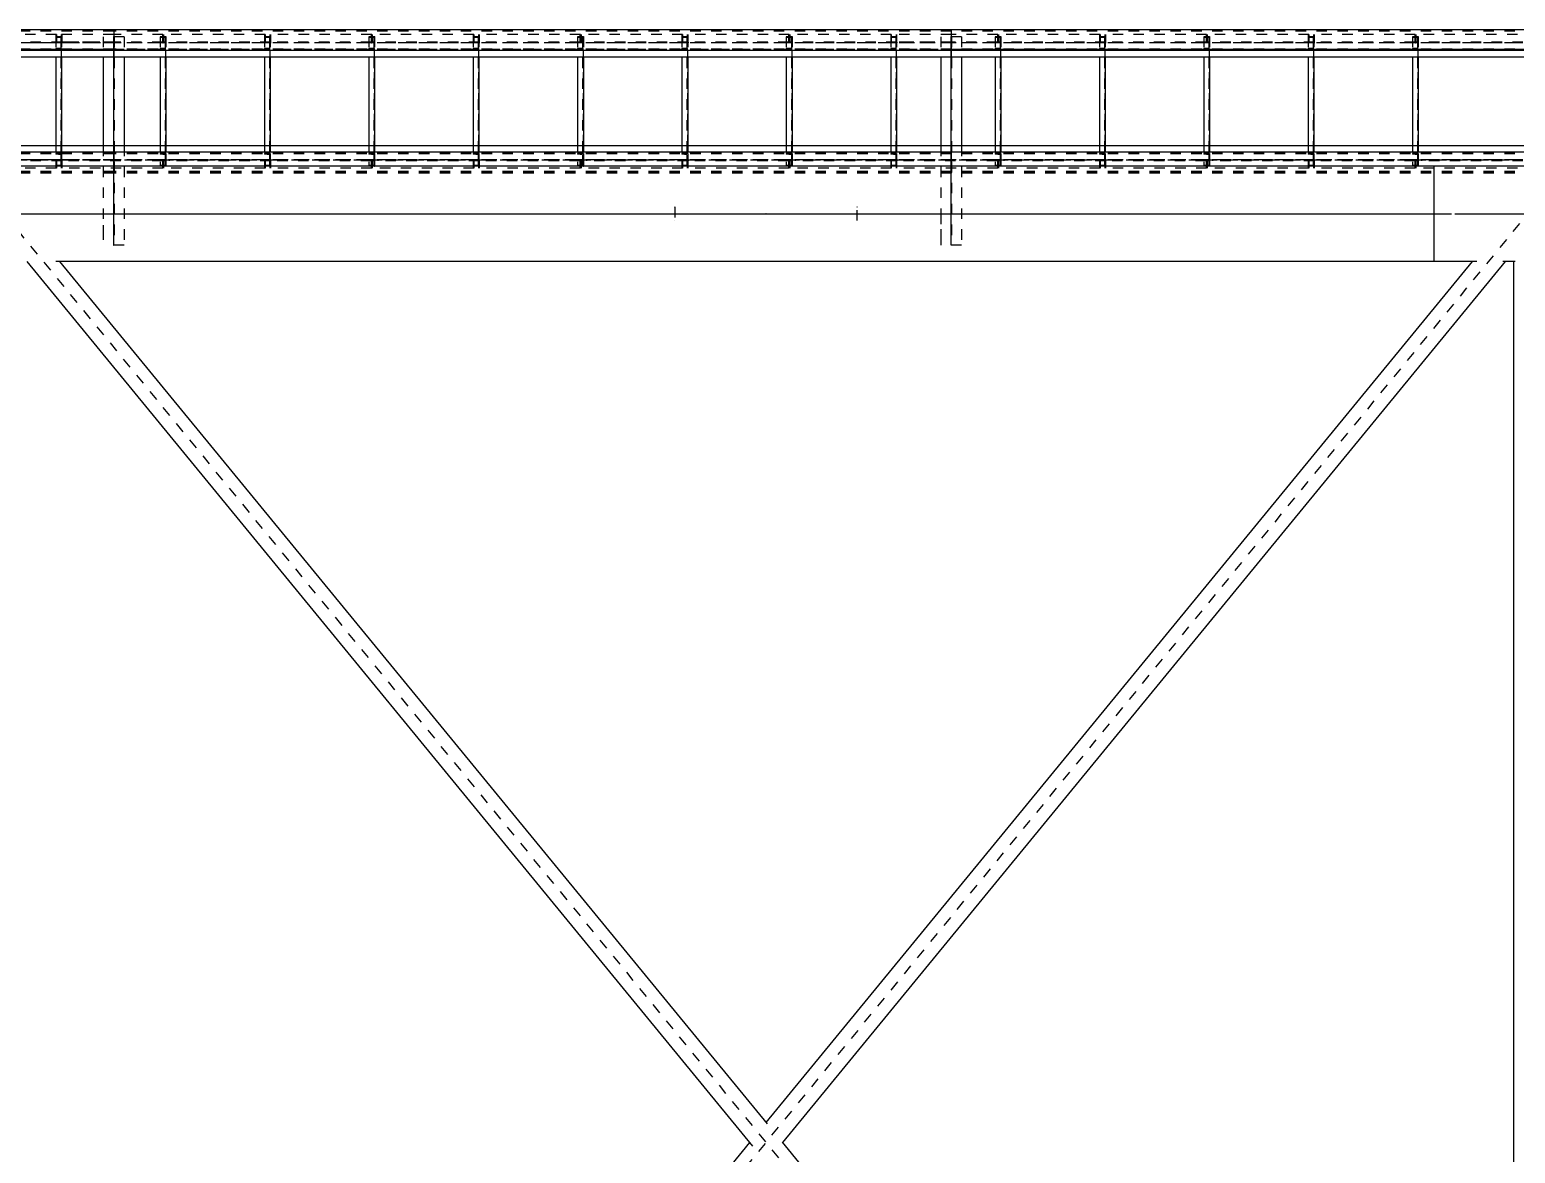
# Model space of a CAD drawing. Header units: millimetres. Extents: x 149919 to 150445, y 136651 to 136866.
# Drawn here: x 150278.31 to 150292.54, y 136700.37 to 136711.14 of the extents above; entities that cross this region are included whole.
import ezdxf

# ---------------------------------------------------------------- set-up
doc = ezdxf.new("R2010")
doc.units = ezdxf.units.MM
doc.header["$LTSCALE"] = 0.25
for name, pattern in [('CENTER', [50.8, 31.75, -6.35, 6.35, -6.35]), ('XKITLINE00', [0]), ('XKITLINE02', [4, 2, -2]), ('XKITLINE03', [6, 3, -1, 1, -1])]:
    doc.linetypes.add(name, pattern=pattern)

# ---------------------------------------------------------------- blocks, each defined once
blk = doc.blocks.new('çatıı')
at = {"color": 7, "linetype": 'XKITLINE00'}
for p, q in [((13730, 6076.7), (13130, 6076.7)), ((13730, 6076.7), (13730, 6056.7)), ((14532.5, 6076.7), (13730, 6076.7)), ((13730, 6076.7), (13730, 6056.7)), ((14532.5, 6076.7), (14532.5, 6056.7)), ((14532.5, 6076.7), (14532.5, 6056.7)), ((15132.5, 6076.7), (14532.5, 6076.7)), ((13730, 6056.7), (13130, 6056.7)), ((13730, 6050.5), (13130, 6050.5)), ((13674.5, 6050.5), (13674.5, 5965.5)), ((13680, 6050.5), (13680, 5965.5)), ((13720, 6050.5), (13720, 5965.5)), ((13730, 6056.7), (13730, 6050.5)), ((14532.5, 6056.7), (13730, 6056.7)), ((13730, 6056.7), (13730, 6050.5)), ((14532.5, 6050.5), (13730, 6050.5)), ((13740, 6050.5), (13740, 5965.5)), ((13774.5, 6050.5), (13774.5, 5965.5)), ((13780, 6050.5), (13780, 5965.5)), ((13874.5, 6050.5), (13874.5, 5965.5)), ((13880, 6050.5), (13880, 5965.5)), ((13974.5, 6050.5), (13974.5, 5965.5)), ((13980, 6050.5), (13980, 5965.5)), ((14074.5, 6050.5), (14074.5, 5965.5)), ((14080, 6050.5), (14080, 5965.5)), ((14174.5, 6050.5), (14174.5, 5965.5)), ((14180, 6050.5), (14180, 5965.5)), ((14274.5, 6050.5), (14274.5, 5965.5)), ((14280, 6050.5), (14280, 5965.5)), ((14374.5, 6050.5), (14374.5, 5965.5)), ((14380, 6050.5), (14380, 5965.5)), ((14474.5, 6050.5), (14474.5, 5965.5)), ((14480, 6050.5), (14480, 5965.5)), ((14522.5, 6050.5), (14522.5, 5965.5)), ((14532.5, 6056.7), (14532.5, 6050.5)), ((14532.5, 6056.7), (14532.5, 6050.5)), ((15132.5, 6056.7), (14532.5, 6056.7)), ((15132.5, 6050.5), (14532.5, 6050.5)), ((14542.5, 6050.5), (14542.5, 5965.5)), ((14574.5, 6050.5), (14574.5, 5965.5)), ((14580, 6050.5), (14580, 5965.5)), ((14674.5, 6050.5), (14674.5, 5965.5)), ((14680, 6050.5), (14680, 5965.5)), ((14774.5, 6050.5), (14774.5, 5965.5)), ((14780, 6050.5), (14780, 5965.5)), ((14874.5, 6050.5), (14874.5, 5965.5)), ((14880, 6050.5), (14880, 5965.5)), ((14974.5, 6050.5), (14974.5, 5965.5)), ((14980, 6050.5), (14980, 5965.5)), ((13730, 5965.5), (13130, 5965.5)), ((14532.5, 5965.5), (13730, 5965.5)), ((13730, 5965.5), (13730, 5959.3)), ((13730, 5965.5), (13730, 5959.3)), ((14532.5, 5965.5), (14532.5, 5959.3)), ((15132.5, 5965.5), (14532.5, 5965.5)), ((14532.5, 5965.5), (14532.5, 5959.3)), ((13730, 5959.3), (13130, 5959.3)), ((14532.5, 5959.3), (13730, 5959.3)), ((13730, 5959.3), (13730, 5946)), ((13730, 5959.3), (13730, 5946)), ((14532.5, 5959.3), (14532.5, 5946)), ((15132.5, 5959.3), (14532.5, 5959.3)), ((14532.5, 5959.3), (14532.5, 5946))]:
    blk.add_line(p, q, dxfattribs=at)
at = {"color": 116, "linetype": 'XKITLINE02', "true_color": 0x136734}
for p, q in [((13730, 6075.8), (13130, 6075.8)), ((13730, 6075.3), (13130, 6075.3)), ((13675.1, 6072), (13577.2, 6072)), ((13680.3, 6064), (13577.2, 6064)), ((13680.3, 6064.8), (13577.8, 6064.8)), ((13776.7, 6064.8), (13674.3, 6064.8)), ((13730, 6064.8), (13674.3, 6064.8)), ((13674.3, 6064.8), (13674.3, 6064)), ((13777.2, 6064), (13674.3, 6064)), ((13674.5, 6072), (13674.5, 6064)), ((13674.5, 6070), (13674.5, 6069.3)), ((13680, 6070), (13674.5, 6070)), ((13674.5, 6070), (13674.5, 5946)), ((13674.5, 6070), (13674.5, 6050.5)), ((13680, 6070), (13674.5, 6070)), ((13679.3, 6068.9), (13674.5, 6069.3)), ((13675.1, 6072), (13675.1, 6064.8)), ((13679.3, 6070), (13679.3, 5946)), ((13679.3, 6068.9), (13679.3, 6059)), ((13730, 6072), (13679.6, 6072)), ((13679.6, 6072), (13679.6, 6064.8)), ((13680, 6070), (13680, 6058)), ((13680, 6070), (13680, 5946)), ((13680, 6070), (13680, 6050.5)), ((13680.2, 6072), (13680.2, 6064)), ((13730, 6064), (13680.2, 6064)), ((13680.3, 6064.8), (13680.3, 6064)), ((13740, 6070), (13720, 6070)), ((13720, 6070), (13720, 6050.5)), ((13729.7, 6070), (13729.7, 5870.3)), ((14532.5, 6075.8), (13730, 6075.8)), ((14532.5, 6075.3), (13730, 6075.3)), ((13777.2, 6072), (13730, 6072)), ((13730.3, 6070), (13730.3, 5870.3)), ((13740, 6070), (13740, 6050.5)), ((13771.4, 6064.8), (13771.4, 6064)), ((13774.5, 6070), (13774.5, 6069.3)), ((13780, 6070), (13774.5, 6070)), ((13774.5, 6070), (13774.5, 5946)), ((13774.5, 6070), (13774.5, 6050.5)), ((13780, 6070), (13774.5, 6070)), ((13779.3, 6068.9), (13774.5, 6069.3)), ((13776.7, 6072), (13776.7, 6064.8)), ((13777.2, 6072), (13777.2, 6064)), ((13875.1, 6072), (13777.2, 6072)), ((13777.2, 6072), (13777.2, 6064)), ((13880.3, 6064), (13777.2, 6064)), ((13780, 6064), (13777.2, 6064)), ((13777.8, 6072), (13777.8, 6064.8)), ((13880.3, 6064.8), (13777.8, 6064.8)), ((13779.3, 6070), (13779.3, 5946)), ((13779.3, 6068.9), (13779.3, 6059)), ((13780, 6070), (13780, 6058)), ((13780, 6070), (13780, 5946)), ((13780, 6070), (13780, 6050.5)), ((13783, 6064.8), (13783, 6064)), ((13976.7, 6064.8), (13874.3, 6064.8)), ((13874.3, 6064.8), (13874.3, 6064)), ((13977.2, 6064), (13874.3, 6064)), ((13874.5, 6072), (13874.5, 6064)), ((13874.5, 6070), (13874.5, 6069.3)), ((13880, 6070), (13874.5, 6070)), ((13874.5, 6070), (13874.5, 5946)), ((13874.5, 6070), (13874.5, 6050.5)), ((13880, 6070), (13874.5, 6070)), ((13879.3, 6068.9), (13874.5, 6069.3)), ((13875.1, 6072), (13875.1, 6064.8)), ((13879.3, 6070), (13879.3, 5946)), ((13879.3, 6068.9), (13879.3, 6059)), ((13977.2, 6072), (13879.6, 6072)), ((13879.6, 6072), (13879.6, 6064.8)), ((13880, 6070), (13880, 6058)), ((13880, 6070), (13880, 5946)), ((13880, 6070), (13880, 6050.5)), ((13880.2, 6072), (13880.2, 6064)), ((13880.3, 6064.8), (13880.3, 6064)), ((13971.4, 6064.8), (13971.4, 6064)), ((13974.5, 6070), (13974.5, 5946)), ((13974.5, 6070), (13974.5, 6050.5)), ((13980, 6070), (13974.5, 6070)), ((13974.5, 6070), (13974.5, 6069.3)), ((13980, 6070), (13974.5, 6070)), ((13979.3, 6068.9), (13974.5, 6069.3)), ((13976.7, 6072), (13976.7, 6064.8)), ((13977.2, 6072), (13977.2, 6064)), ((14075.1, 6072), (13977.2, 6072)), ((13977.2, 6072), (13977.2, 6064)), ((14080.3, 6064), (13977.2, 6064)), ((13980, 6064), (13977.2, 6064)), ((13977.8, 6072), (13977.8, 6064.8)), ((14080.3, 6064.8), (13977.8, 6064.8)), ((13979.3, 6070), (13979.3, 5946)), ((13979.3, 6068.9), (13979.3, 6059)), ((13980, 6070), (13980, 5946)), ((13980, 6070), (13980, 6050.5)), ((13980, 6070), (13980, 6058)), ((13983, 6064.8), (13983, 6064)), ((14176.7, 6064.8), (14074.3, 6064.8)), ((14074.3, 6064.8), (14074.3, 6064)), ((14177.2, 6064), (14074.3, 6064)), ((14074.5, 6072), (14074.5, 6064)), ((14074.5, 6070), (14074.5, 5946)), ((14074.5, 6070), (14074.5, 6050.5)), ((14080, 6070), (14074.5, 6070)), ((14074.5, 6070), (14074.5, 6069.3)), ((14080, 6070), (14074.5, 6070)), ((14079.3, 6068.9), (14074.5, 6069.3)), ((14075.1, 6072), (14075.1, 6064.8)), ((14079.3, 6070), (14079.3, 5946)), ((14079.3, 6068.9), (14079.3, 6059)), ((14177.2, 6072), (14079.6, 6072)), ((14079.6, 6072), (14079.6, 6064.8)), ((14080, 6070), (14080, 5946)), ((14080, 6070), (14080, 6050.5)), ((14080, 6070), (14080, 6058)), ((14080.2, 6072), (14080.2, 6064)), ((14080.3, 6064.8), (14080.3, 6064)), ((14171.4, 6064.8), (14171.4, 6064)), ((14174.5, 6070), (14174.5, 5946)), ((14174.5, 6070), (14174.5, 6050.5)), ((14180, 6070), (14174.5, 6070)), ((14174.5, 6070), (14174.5, 6069.3)), ((14180, 6070), (14174.5, 6070)), ((14179.3, 6068.9), (14174.5, 6069.3)), ((14176.7, 6072), (14176.7, 6064.8)), ((14177.2, 6072), (14177.2, 6064)), ((14275.1, 6072), (14177.2, 6072)), ((14177.2, 6072), (14177.2, 6064)), ((14280.3, 6064), (14177.2, 6064)), ((14180, 6064), (14177.2, 6064)), ((14177.8, 6072), (14177.8, 6064.8)), ((14280.3, 6064.8), (14177.8, 6064.8)), ((14179.3, 6070), (14179.3, 5946)), ((14179.3, 6068.9), (14179.3, 6059)), ((14180, 6070), (14180, 5946)), ((14180, 6070), (14180, 6050.5)), ((14180, 6070), (14180, 6058)), ((14183, 6064.8), (14183, 6064)), ((14376.7, 6064.8), (14274.3, 6064.8)), ((14274.3, 6064.8), (14274.3, 6064)), ((14377.2, 6064), (14274.3, 6064)), ((14274.5, 6072), (14274.5, 6064)), ((14274.5, 6070), (14274.5, 5946)), ((14274.5, 6070), (14274.5, 6050.5)), ((14280, 6070), (14274.5, 6070)), ((14274.5, 6070), (14274.5, 6069.3)), ((14280, 6070), (14274.5, 6070)), ((14279.3, 6068.9), (14274.5, 6069.3)), ((14275.1, 6072), (14275.1, 6064.8)), ((14279.3, 6070), (14279.3, 5946)), ((14279.3, 6068.9), (14279.3, 6059)), ((14377.2, 6072), (14279.6, 6072)), ((14279.6, 6072), (14279.6, 6064.8)), ((14280, 6070), (14280, 5946)), ((14280, 6070), (14280, 6050.5)), ((14280, 6070), (14280, 6058)), ((14280.2, 6072), (14280.2, 6064)), ((14280.3, 6064.8), (14280.3, 6064)), ((14371.4, 6064.8), (14371.4, 6064)), ((14374.5, 6070), (14374.5, 5946)), ((14374.5, 6070), (14374.5, 6050.5)), ((14380, 6070), (14374.5, 6070)), ((14374.5, 6070), (14374.5, 6069.3)), ((14380, 6070), (14374.5, 6070)), ((14379.3, 6068.9), (14374.5, 6069.3)), ((14376.7, 6072), (14376.7, 6064.8)), ((14377.2, 6072), (14377.2, 6064)), ((14475.1, 6072), (14377.2, 6072)), ((14377.2, 6072), (14377.2, 6064)), ((14480.3, 6064), (14377.2, 6064)), ((14380, 6064), (14377.2, 6064)), ((14377.8, 6072), (14377.8, 6064.8)), ((14480.3, 6064.8), (14377.8, 6064.8)), ((14379.3, 6070), (14379.3, 5946)), ((14379.3, 6068.9), (14379.3, 6059)), ((14380, 6070), (14380, 5946)), ((14380, 6070), (14380, 6050.5)), ((14380, 6070), (14380, 6058)), ((14383, 6064.8), (14383, 6064)), ((14576.7, 6064.8), (14474.3, 6064.8)), ((14532.5, 6064.8), (14474.3, 6064.8)), ((14474.3, 6064.8), (14474.3, 6064)), ((14577.2, 6064), (14474.3, 6064)), ((14474.5, 6072), (14474.5, 6064)), ((14474.5, 6070), (14474.5, 5946)), ((14474.5, 6070), (14474.5, 6050.5)), ((14480, 6070), (14474.5, 6070)), ((14474.5, 6070), (14474.5, 6069.3)), ((14480, 6070), (14474.5, 6070)), ((14479.3, 6068.9), (14474.5, 6069.3)), ((14475.1, 6072), (14475.1, 6064.8)), ((14479.3, 6070), (14479.3, 5946)), ((14479.3, 6068.9), (14479.3, 6059)), ((14532.5, 6072), (14479.6, 6072)), ((14479.6, 6072), (14479.6, 6064.8)), ((14480, 6070), (14480, 5946)), ((14480, 6070), (14480, 6050.5)), ((14480, 6070), (14480, 6058)), ((14480.2, 6072), (14480.2, 6064)), ((14532.5, 6064), (14480.2, 6064)), ((14480.3, 6064.8), (14480.3, 6064)), ((14542.5, 6070), (14522.5, 6070)), ((14522.5, 6070), (14522.5, 6050.5)), ((14532.2, 6070), (14532.2, 5870.3)), ((15132.5, 6075.8), (14532.5, 6075.8)), ((15132.5, 6075.3), (14532.5, 6075.3)), ((14577.2, 6072), (14532.5, 6072)), ((14532.8, 6070), (14532.8, 5870.3)), ((14542.5, 6070), (14542.5, 6050.5)), ((14571.4, 6064.8), (14571.4, 6064)), ((14574.5, 6070), (14574.5, 5946)), ((14574.5, 6070), (14574.5, 6050.5)), ((14580, 6070), (14574.5, 6070)), ((14574.5, 6070), (14574.5, 6069.3)), ((14580, 6070), (14574.5, 6070)), ((14579.3, 6068.9), (14574.5, 6069.3)), ((14576.7, 6072), (14576.7, 6064.8)), ((14675.1, 6072), (14577.2, 6072)), ((14577.2, 6072), (14577.2, 6064)), ((14577.2, 6072), (14577.2, 6064)), ((14680.3, 6064), (14577.2, 6064)), ((14580, 6064), (14577.2, 6064)), ((14577.8, 6072), (14577.8, 6064.8)), ((14680.3, 6064.8), (14577.8, 6064.8)), ((14579.3, 6070), (14579.3, 5946)), ((14579.3, 6068.9), (14579.3, 6059)), ((14580, 6070), (14580, 5946)), ((14580, 6070), (14580, 6050.5)), ((14580, 6070), (14580, 6058)), ((14583, 6064.8), (14583, 6064)), ((14776.7, 6064.8), (14674.3, 6064.8)), ((14674.3, 6064.8), (14674.3, 6064)), ((14777.2, 6064), (14674.3, 6064)), ((14674.5, 6072), (14674.5, 6064)), ((14674.5, 6070), (14674.5, 5946)), ((14674.5, 6070), (14674.5, 6050.5)), ((14680, 6070), (14674.5, 6070)), ((14674.5, 6070), (14674.5, 6069.3)), ((14680, 6070), (14674.5, 6070)), ((14679.3, 6068.9), (14674.5, 6069.3)), ((14675.1, 6072), (14675.1, 6064.8)), ((14679.3, 6070), (14679.3, 5946)), ((14679.3, 6068.9), (14679.3, 6059)), ((14777.2, 6072), (14679.6, 6072)), ((14679.6, 6072), (14679.6, 6064.8)), ((14680, 6070), (14680, 5946)), ((14680, 6070), (14680, 6050.5)), ((14680, 6070), (14680, 6058)), ((14680.2, 6072), (14680.2, 6064)), ((14680.3, 6064.8), (14680.3, 6064)), ((14771.4, 6064.8), (14771.4, 6064)), ((14774.5, 6070), (14774.5, 5946)), ((14774.5, 6070), (14774.5, 6050.5)), ((14780, 6070), (14774.5, 6070)), ((14774.5, 6070), (14774.5, 6069.3)), ((14780, 6070), (14774.5, 6070)), ((14779.3, 6068.9), (14774.5, 6069.3)), ((14776.7, 6072), (14776.7, 6064.8)), ((14875.1, 6072), (14777.2, 6072)), ((14777.2, 6072), (14777.2, 6064)), ((14777.2, 6072), (14777.2, 6064)), ((14880.3, 6064), (14777.2, 6064)), ((14780, 6064), (14777.2, 6064)), ((14777.8, 6072), (14777.8, 6064.8)), ((14880.3, 6064.8), (14777.8, 6064.8)), ((14779.3, 6070), (14779.3, 5946)), ((14779.3, 6068.9), (14779.3, 6059)), ((14780, 6070), (14780, 5946)), ((14780, 6070), (14780, 6050.5)), ((14780, 6070), (14780, 6058)), ((14783, 6064.8), (14783, 6064)), ((14976.7, 6064.8), (14874.3, 6064.8)), ((14874.3, 6064.8), (14874.3, 6064)), ((14977.2, 6064), (14874.3, 6064)), ((14874.5, 6072), (14874.5, 6064)), ((14874.5, 6070), (14874.5, 5946)), ((14874.5, 6070), (14874.5, 6050.5)), ((14880, 6070), (14874.5, 6070)), ((14874.5, 6070), (14874.5, 6069.3)), ((14880, 6070), (14874.5, 6070)), ((14879.3, 6068.9), (14874.5, 6069.3)), ((14875.1, 6072), (14875.1, 6064.8)), ((14879.3, 6070), (14879.3, 5946)), ((14879.3, 6068.9), (14879.3, 6059)), ((14977.2, 6072), (14879.6, 6072)), ((14879.6, 6072), (14879.6, 6064.8)), ((14880, 6070), (14880, 5946)), ((14880, 6070), (14880, 6050.5)), ((14880, 6070), (14880, 6058)), ((14880.2, 6072), (14880.2, 6064)), ((14880.3, 6064.8), (14880.3, 6064)), ((14971.4, 6064.8), (14971.4, 6064)), ((14974.5, 6070), (14974.5, 5946)), ((14974.5, 6070), (14974.5, 6050.5)), ((14980, 6070), (14974.5, 6070)), ((14974.5, 6070), (14974.5, 6069.3)), ((14980, 6070), (14974.5, 6070)), ((14979.3, 6068.9), (14974.5, 6069.3)), ((14976.7, 6072), (14976.7, 6064.8)), ((15075.1, 6072), (14977.2, 6072)), ((14977.2, 6072), (14977.2, 6064)), ((14977.2, 6072), (14977.2, 6064)), ((15080.3, 6064), (14977.2, 6064)), ((14980, 6064), (14977.2, 6064)), ((14977.8, 6072), (14977.8, 6064.8)), ((15080.3, 6064.8), (14977.8, 6064.8)), ((14979.3, 6070), (14979.3, 5946)), ((14979.3, 6068.9), (14979.3, 6059)), ((14980, 6070), (14980, 5946)), ((14980, 6070), (14980, 6050.5)), ((14980, 6070), (14980, 6058)), ((14983, 6064.8), (14983, 6064)), ((13730, 6058.1), (13130, 6058.1)), ((13730, 6058), (13130, 6058)), ((13730, 6057.5), (13130, 6057.5)), ((13730, 6057.1), (13130, 6057.1)), ((13679.3, 6059), (13674.5, 6058.7)), ((13674.5, 6058.7), (13674.5, 6058)), ((13680, 6058), (13674.5, 6058)), ((14532.5, 6058.1), (13730, 6058.1)), ((13730, 6058), (13730, 6056.7)), ((14532.5, 6058), (13730, 6058)), ((13730, 6058), (13730, 6056.7)), ((14532.5, 6057.5), (13730, 6057.5)), ((14532.5, 6057.1), (13730, 6057.1)), ((13779.3, 6059), (13774.5, 6058.7)), ((13774.5, 6058.7), (13774.5, 6058)), ((13780, 6058), (13774.5, 6058)), ((13879.3, 6059), (13874.5, 6058.7)), ((13874.5, 6058.7), (13874.5, 6058)), ((13880, 6058), (13874.5, 6058)), ((13979.3, 6059), (13974.5, 6058.7)), ((13974.5, 6058.7), (13974.5, 6058)), ((13980, 6058), (13974.5, 6058)), ((14079.3, 6059), (14074.5, 6058.7)), ((14074.5, 6058.7), (14074.5, 6058)), ((14080, 6058), (14074.5, 6058)), ((14179.3, 6059), (14174.5, 6058.7)), ((14174.5, 6058.7), (14174.5, 6058)), ((14180, 6058), (14174.5, 6058)), ((14279.3, 6059), (14274.5, 6058.7)), ((14274.5, 6058.7), (14274.5, 6058)), ((14280, 6058), (14274.5, 6058)), ((14379.3, 6059), (14374.5, 6058.7)), ((14374.5, 6058.7), (14374.5, 6058)), ((14380, 6058), (14374.5, 6058)), ((14479.3, 6059), (14474.5, 6058.7)), ((14474.5, 6058.7), (14474.5, 6058)), ((14480, 6058), (14474.5, 6058)), ((15132.5, 6058.1), (14532.5, 6058.1)), ((14532.5, 6058), (14532.5, 6056.7)), ((14532.5, 6058), (14532.5, 6056.7)), ((15132.5, 6058), (14532.5, 6058)), ((15132.5, 6057.5), (14532.5, 6057.5)), ((15132.5, 6057.1), (14532.5, 6057.1)), ((14579.3, 6059), (14574.5, 6058.7)), ((14574.5, 6058.7), (14574.5, 6058)), ((14580, 6058), (14574.5, 6058)), ((14679.3, 6059), (14674.5, 6058.7)), ((14674.5, 6058.7), (14674.5, 6058)), ((14680, 6058), (14674.5, 6058)), ((14779.3, 6059), (14774.5, 6058.7)), ((14774.5, 6058.7), (14774.5, 6058)), ((14780, 6058), (14774.5, 6058)), ((14879.3, 6059), (14874.5, 6058.7)), ((14874.5, 6058.7), (14874.5, 6058)), ((14880, 6058), (14874.5, 6058)), ((14979.3, 6059), (14974.5, 6058.7)), ((14974.5, 6058.7), (14974.5, 6058)), ((14980, 6058), (14974.5, 6058)), ((13720, 5965.5), (13720, 5870.3)), ((13740, 5965.5), (13740, 5870.3)), ((14522.5, 5965.5), (14522.5, 5870.3)), ((14542.5, 5965.5), (14542.5, 5870.3)), ((13730, 5958.8), (13130, 5958.8)), ((13730, 5958.4), (13130, 5958.4)), ((13730, 5958), (13130, 5958)), ((13730, 5957.9), (13130, 5957.9)), ((13680.3, 5952), (13577.2, 5952)), ((13680.3, 5951.2), (13577.8, 5951.2)), ((13777.2, 5952), (13674.3, 5952)), ((13674.3, 5952), (13674.3, 5951.2)), ((13776.7, 5951.2), (13674.3, 5951.2)), ((13674.5, 5958), (13674.5, 5957.3)), ((13680, 5958), (13674.5, 5958)), ((13679.3, 5956.9), (13674.5, 5957.3)), ((13674.5, 5952), (13674.5, 5944)), ((13675.1, 5951.2), (13675.1, 5944)), ((13679.3, 5956.9), (13679.3, 5947)), ((13679.6, 5951.2), (13679.6, 5944)), ((13680, 5958), (13680, 5946)), ((13680.2, 5952), (13680.2, 5944)), ((13680.3, 5952), (13680.3, 5951.2)), ((13730, 5959.3), (13730, 5958)), ((13730, 5959.3), (13730, 5958)), ((14532.5, 5958.8), (13730, 5958.8)), ((14532.5, 5958.4), (13730, 5958.4)), ((14532.5, 5958), (13730, 5958)), ((14532.5, 5957.9), (13730, 5957.9)), ((13771.4, 5952), (13771.4, 5951.2)), ((13774.5, 5958), (13774.5, 5957.3)), ((13780, 5958), (13774.5, 5958)), ((13779.3, 5956.9), (13774.5, 5957.3)), ((13776.7, 5951.2), (13776.7, 5944)), ((13777.2, 5952), (13777.2, 5944)), ((13880.3, 5952), (13777.2, 5952)), ((13777.2, 5952), (13777.2, 5944)), ((13880.3, 5951.2), (13777.8, 5951.2)), ((13777.8, 5951.2), (13777.8, 5944)), ((13779.3, 5956.9), (13779.3, 5947)), ((13780, 5958), (13780, 5946)), ((13783, 5952), (13783, 5951.2)), ((13977.2, 5952), (13874.3, 5952)), ((13874.3, 5952), (13874.3, 5951.2)), ((13976.7, 5951.2), (13874.3, 5951.2)), ((13874.5, 5958), (13874.5, 5957.3)), ((13880, 5958), (13874.5, 5958)), ((13879.3, 5956.9), (13874.5, 5957.3)), ((13874.5, 5952), (13874.5, 5944)), ((13875.1, 5951.2), (13875.1, 5944)), ((13879.3, 5956.9), (13879.3, 5947)), ((13879.6, 5951.2), (13879.6, 5944)), ((13880, 5958), (13880, 5946)), ((13880.2, 5952), (13880.2, 5944)), ((13880.3, 5952), (13880.3, 5951.2)), ((13971.4, 5952), (13971.4, 5951.2)), ((13974.5, 5958), (13974.5, 5957.3)), ((13980, 5958), (13974.5, 5958)), ((13979.3, 5956.9), (13974.5, 5957.3)), ((13976.7, 5951.2), (13976.7, 5944)), ((13977.2, 5952), (13977.2, 5944)), ((14080.3, 5952), (13977.2, 5952)), ((13977.2, 5952), (13977.2, 5944)), ((14080.3, 5951.2), (13977.8, 5951.2)), ((13977.8, 5951.2), (13977.8, 5944)), ((13979.3, 5956.9), (13979.3, 5947)), ((13980, 5958), (13980, 5946)), ((13983, 5952), (13983, 5951.2)), ((14177.2, 5952), (14074.3, 5952)), ((14074.3, 5952), (14074.3, 5951.2)), ((14176.7, 5951.2), (14074.3, 5951.2)), ((14074.5, 5958), (14074.5, 5957.3)), ((14080, 5958), (14074.5, 5958)), ((14079.3, 5956.9), (14074.5, 5957.3)), ((14074.5, 5952), (14074.5, 5944)), ((14075.1, 5951.2), (14075.1, 5944)), ((14079.3, 5956.9), (14079.3, 5947)), ((14079.6, 5951.2), (14079.6, 5944)), ((14080, 5958), (14080, 5946)), ((14080.2, 5952), (14080.2, 5944)), ((14080.3, 5952), (14080.3, 5951.2)), ((14171.4, 5952), (14171.4, 5951.2)), ((14174.5, 5958), (14174.5, 5957.3)), ((14180, 5958), (14174.5, 5958)), ((14179.3, 5956.9), (14174.5, 5957.3)), ((14176.7, 5951.2), (14176.7, 5944)), ((14177.2, 5952), (14177.2, 5944)), ((14280.3, 5952), (14177.2, 5952)), ((14177.2, 5952), (14177.2, 5944)), ((14280.3, 5951.2), (14177.8, 5951.2)), ((14177.8, 5951.2), (14177.8, 5944)), ((14179.3, 5956.9), (14179.3, 5947)), ((14180, 5958), (14180, 5946)), ((14183, 5952), (14183, 5951.2)), ((14377.2, 5952), (14274.3, 5952)), ((14274.3, 5952), (14274.3, 5951.2)), ((14376.7, 5951.2), (14274.3, 5951.2)), ((14274.5, 5958), (14274.5, 5957.3)), ((14280, 5958), (14274.5, 5958)), ((14279.3, 5956.9), (14274.5, 5957.3)), ((14274.5, 5952), (14274.5, 5944)), ((14275.1, 5951.2), (14275.1, 5944)), ((14279.3, 5956.9), (14279.3, 5947)), ((14279.6, 5951.2), (14279.6, 5944)), ((14280, 5958), (14280, 5946)), ((14280.2, 5952), (14280.2, 5944)), ((14280.3, 5952), (14280.3, 5951.2)), ((14371.4, 5952), (14371.4, 5951.2)), ((14374.5, 5958), (14374.5, 5957.3)), ((14380, 5958), (14374.5, 5958)), ((14379.3, 5956.9), (14374.5, 5957.3)), ((14376.7, 5951.2), (14376.7, 5944)), ((14377.2, 5952), (14377.2, 5944)), ((14480.3, 5952), (14377.2, 5952)), ((14377.2, 5952), (14377.2, 5944)), ((14480.3, 5951.2), (14377.8, 5951.2)), ((14377.8, 5951.2), (14377.8, 5944)), ((14379.3, 5956.9), (14379.3, 5947)), ((14380, 5958), (14380, 5946)), ((14383, 5952), (14383, 5951.2)), ((14577.2, 5952), (14474.3, 5952)), ((14474.3, 5952), (14474.3, 5951.2)), ((14576.7, 5951.2), (14474.3, 5951.2)), ((14474.5, 5958), (14474.5, 5957.3)), ((14480, 5958), (14474.5, 5958)), ((14479.3, 5956.9), (14474.5, 5957.3)), ((14474.5, 5952), (14474.5, 5944)), ((14475.1, 5951.2), (14475.1, 5944)), ((14479.3, 5956.9), (14479.3, 5947)), ((14479.6, 5951.2), (14479.6, 5944)), ((14480, 5958), (14480, 5946)), ((14480.2, 5952), (14480.2, 5944)), ((14480.3, 5952), (14480.3, 5951.2)), ((14532.5, 5959.3), (14532.5, 5958)), ((14532.5, 5959.3), (14532.5, 5958)), ((15132.5, 5958.8), (14532.5, 5958.8)), ((15132.5, 5958.4), (14532.5, 5958.4)), ((15132.5, 5958), (14532.5, 5958)), ((15132.5, 5957.9), (14532.5, 5957.9)), ((14571.4, 5952), (14571.4, 5951.2)), ((14574.5, 5958), (14574.5, 5957.3)), ((14580, 5958), (14574.5, 5958)), ((14579.3, 5956.9), (14574.5, 5957.3)), ((14576.7, 5951.2), (14576.7, 5944)), ((14680.3, 5952), (14577.2, 5952)), ((14577.2, 5952), (14577.2, 5944)), ((14577.2, 5952), (14577.2, 5944)), ((14680.3, 5951.2), (14577.8, 5951.2)), ((14577.8, 5951.2), (14577.8, 5944)), ((14579.3, 5956.9), (14579.3, 5947)), ((14580, 5958), (14580, 5946)), ((14583, 5952), (14583, 5951.2)), ((14777.2, 5952), (14674.3, 5952)), ((14674.3, 5952), (14674.3, 5951.2)), ((14776.7, 5951.2), (14674.3, 5951.2)), ((14674.5, 5958), (14674.5, 5957.3)), ((14680, 5958), (14674.5, 5958)), ((14679.3, 5956.9), (14674.5, 5957.3)), ((14674.5, 5952), (14674.5, 5944)), ((14675.1, 5951.2), (14675.1, 5944)), ((14679.3, 5956.9), (14679.3, 5947)), ((14679.6, 5951.2), (14679.6, 5944)), ((14680, 5958), (14680, 5946)), ((14680.2, 5952), (14680.2, 5944)), ((14680.3, 5952), (14680.3, 5951.2)), ((14771.4, 5952), (14771.4, 5951.2)), ((14774.5, 5958), (14774.5, 5957.3)), ((14780, 5958), (14774.5, 5958)), ((14779.3, 5956.9), (14774.5, 5957.3)), ((14776.7, 5951.2), (14776.7, 5944)), ((14880.3, 5952), (14777.2, 5952)), ((14777.2, 5952), (14777.2, 5944)), ((14777.2, 5952), (14777.2, 5944)), ((14880.3, 5951.2), (14777.8, 5951.2)), ((14777.8, 5951.2), (14777.8, 5944)), ((14779.3, 5956.9), (14779.3, 5947)), ((14780, 5958), (14780, 5946)), ((14783, 5952), (14783, 5951.2)), ((14977.2, 5952), (14874.3, 5952)), ((14874.3, 5952), (14874.3, 5951.2)), ((14976.7, 5951.2), (14874.3, 5951.2)), ((14874.5, 5958), (14874.5, 5957.3)), ((14880, 5958), (14874.5, 5958)), ((14879.3, 5956.9), (14874.5, 5957.3)), ((14874.5, 5952), (14874.5, 5944)), ((14875.1, 5951.2), (14875.1, 5944)), ((14879.3, 5956.9), (14879.3, 5947)), ((14879.6, 5951.2), (14879.6, 5944)), ((14880, 5958), (14880, 5946)), ((14880.2, 5952), (14880.2, 5944)), ((14880.3, 5952), (14880.3, 5951.2)), ((14971.4, 5952), (14971.4, 5951.2)), ((14974.5, 5958), (14974.5, 5957.3)), ((14980, 5958), (14974.5, 5958)), ((14979.3, 5956.9), (14974.5, 5957.3)), ((14976.7, 5951.2), (14976.7, 5944)), ((15080.3, 5952), (14977.2, 5952)), ((14977.2, 5952), (14977.2, 5944)), ((14977.2, 5952), (14977.2, 5944)), ((15080.3, 5951.2), (14977.8, 5951.2)), ((14977.8, 5951.2), (14977.8, 5944)), ((14979.3, 5956.9), (14979.3, 5947)), ((14980, 5958), (14980, 5946)), ((14983, 5952), (14983, 5951.2)), ((13730, 5940.7), (13130, 5940.7)), ((13730, 5940.1), (13130, 5940.1)), ((13730, 5939.3), (13130, 5939.3)), ((13675.1, 5944), (13577.2, 5944)), ((13679.3, 5947), (13674.5, 5946.7)), ((13674.5, 5946.7), (13674.5, 5946)), ((13680, 5946), (13674.5, 5946)), ((13680, 5946), (13674.5, 5946)), ((13777.2, 5944), (13679.6, 5944)), ((13730, 5946), (13730, 5939.3)), ((13730, 5946), (13730, 5939.3)), ((14532.5, 5940.7), (13730, 5940.7)), ((14532.5, 5940.1), (13730, 5940.1)), ((14532.5, 5939.3), (13730, 5939.3)), ((13779.3, 5947), (13774.5, 5946.7)), ((13774.5, 5946.7), (13774.5, 5946)), ((13780, 5946), (13774.5, 5946)), ((13780, 5946), (13774.5, 5946)), ((13875.1, 5944), (13777.2, 5944)), ((13879.3, 5947), (13874.5, 5946.7)), ((13874.5, 5946.7), (13874.5, 5946)), ((13880, 5946), (13874.5, 5946)), ((13880, 5946), (13874.5, 5946)), ((13977.2, 5944), (13879.6, 5944)), ((13979.3, 5947), (13974.5, 5946.7)), ((13974.5, 5946.7), (13974.5, 5946)), ((13980, 5946), (13974.5, 5946)), ((13980, 5946), (13974.5, 5946)), ((14075.1, 5944), (13977.2, 5944)), ((14079.3, 5947), (14074.5, 5946.7)), ((14074.5, 5946.7), (14074.5, 5946)), ((14080, 5946), (14074.5, 5946)), ((14080, 5946), (14074.5, 5946)), ((14177.2, 5944), (14079.6, 5944)), ((14179.3, 5947), (14174.5, 5946.7)), ((14174.5, 5946.7), (14174.5, 5946)), ((14180, 5946), (14174.5, 5946)), ((14180, 5946), (14174.5, 5946)), ((14275.1, 5944), (14177.2, 5944)), ((14279.3, 5947), (14274.5, 5946.7)), ((14274.5, 5946.7), (14274.5, 5946)), ((14280, 5946), (14274.5, 5946)), ((14280, 5946), (14274.5, 5946)), ((14377.2, 5944), (14279.6, 5944)), ((14379.3, 5947), (14374.5, 5946.7)), ((14374.5, 5946.7), (14374.5, 5946)), ((14380, 5946), (14374.5, 5946)), ((14380, 5946), (14374.5, 5946)), ((14475.1, 5944), (14377.2, 5944)), ((14479.3, 5947), (14474.5, 5946.7)), ((14474.5, 5946.7), (14474.5, 5946)), ((14480, 5946), (14474.5, 5946)), ((14480, 5946), (14474.5, 5946)), ((14577.2, 5944), (14479.6, 5944)), ((14532.5, 5946), (14532.5, 5939.3)), ((14532.5, 5946), (14532.5, 5939.3)), ((15132.5, 5940.7), (14532.5, 5940.7)), ((15132.5, 5940.1), (14532.5, 5940.1)), ((15132.5, 5939.3), (14532.5, 5939.3)), ((14579.3, 5947), (14574.5, 5946.7)), ((14574.5, 5946.7), (14574.5, 5946)), ((14580, 5946), (14574.5, 5946)), ((14580, 5946), (14574.5, 5946)), ((14675.1, 5944), (14577.2, 5944)), ((14679.3, 5947), (14674.5, 5946.7)), ((14674.5, 5946.7), (14674.5, 5946)), ((14680, 5946), (14674.5, 5946)), ((14680, 5946), (14674.5, 5946)), ((14777.2, 5944), (14679.6, 5944)), ((14779.3, 5947), (14774.5, 5946.7)), ((14774.5, 5946.7), (14774.5, 5946)), ((14780, 5946), (14774.5, 5946)), ((14780, 5946), (14774.5, 5946)), ((14875.1, 5944), (14777.2, 5944)), ((14879.3, 5947), (14874.5, 5946.7)), ((14874.5, 5946.7), (14874.5, 5946)), ((14880, 5946), (14874.5, 5946)), ((14880, 5946), (14874.5, 5946)), ((14977.2, 5944), (14879.6, 5944)), ((14979.3, 5947), (14974.5, 5946.7)), ((14974.5, 5946.7), (14974.5, 5946)), ((14980, 5946), (14974.5, 5946)), ((14980, 5946), (14974.5, 5946)), ((15075.1, 5944), (14977.2, 5944)), ((14522.5, 5900.3), (14522.5, 5870.3)), ((13720, 5889.3), (13720, 5870.3)), ((13740, 5870.3), (13720, 5870.3)), ((14542.5, 5870.3), (14522.5, 5870.3))]:
    blk.add_line(p, q, dxfattribs=at)
at = {"color": 1, "linetype": 'XKITLINE03'}
for p, q in [((13730, 6064), (13130, 6064)), ((13674.5, 6064), (13577.2, 6064)), ((13680, 5946), (13680, 6070)), ((13777.2, 6064), (13680.2, 6064)), ((13730, 5870.3), (13730, 6070)), ((14532.5, 6064), (13730, 6064)), ((13874.5, 6064), (13777.2, 6064)), ((13780, 5946), (13780, 6070)), ((13880, 5946), (13880, 6070)), ((13977.2, 6064), (13880.2, 6064)), ((14074.5, 6064), (13977.2, 6064)), ((13980, 5946), (13980, 6070)), ((14080, 5946), (14080, 6070)), ((14177.2, 6064), (14080.2, 6064)), ((14274.5, 6064), (14177.2, 6064)), ((14180, 5946), (14180, 6070)), ((14280, 5946), (14280, 6070)), ((14377.2, 6064), (14280.2, 6064)), ((14474.5, 6064), (14377.2, 6064)), ((14380, 5946), (14380, 6070)), ((14480, 5946), (14480, 6070)), ((14577.2, 6064), (14480.2, 6064)), ((14532.5, 5870.3), (14532.5, 6070)), ((15132.5, 6064), (14532.5, 6064)), ((14674.5, 6064), (14577.2, 6064)), ((14580, 5946), (14580, 6070)), ((14680, 5946), (14680, 6070)), ((14777.2, 6064), (14680.2, 6064)), ((14874.5, 6064), (14777.2, 6064)), ((14780, 5946), (14780, 6070)), ((14880, 5946), (14880, 6070)), ((14977.2, 6064), (14880.2, 6064)), ((15074.5, 6064), (14977.2, 6064)), ((14980, 5946), (14980, 6070)), ((13130, 6058), (13730, 6058)), ((13730, 6058), (14532.5, 6058)), ((14532.5, 6058), (15132.5, 6058)), ((13730, 5958), (13130, 5958)), ((13730, 5952), (13130, 5952)), ((13577.2, 5952), (13674.5, 5952)), ((13680.2, 5952), (13777.2, 5952)), ((14532.5, 5958), (13730, 5958)), ((14532.5, 5952), (13730, 5952)), ((13777.2, 5952), (13874.5, 5952)), ((13880.2, 5952), (13977.2, 5952)), ((13977.2, 5952), (14074.5, 5952)), ((14080.2, 5952), (14177.2, 5952)), ((14177.2, 5952), (14274.5, 5952)), ((14280.2, 5952), (14377.2, 5952)), ((14377.2, 5952), (14474.5, 5952)), ((14480.2, 5952), (14577.2, 5952)), ((15132.5, 5958), (14532.5, 5958)), ((15132.5, 5952), (14532.5, 5952)), ((14577.2, 5952), (14674.5, 5952)), ((14680.2, 5952), (14777.2, 5952)), ((14777.2, 5952), (14874.5, 5952)), ((14880.2, 5952), (14977.2, 5952)), ((14977.2, 5952), (15074.5, 5952))]:
    blk.add_line(p, q, dxfattribs=at)
at = {"color": 8, "linetype": 'XKITLINE00'}
for p, q in [((14995, 5946), (12557.7, 5946)), ((17635, 5946), (14995, 5946)), ((14995, 5946), (14995, 5905.8)), ((14995, 5946), (14995, 5889.3)), ((14995, 5905.8), (14995, 5854.6)), ((14995, 5889.3), (14995, 5854.6)), ((13646.7, 5854.6), (14342.1, 5006.9)), ((14995, 5854.6), (13674.4, 5854.6)), ((13678.2, 5854.6), (14356, 5028.4)), ((15031.7, 5854.6), (14355, 5029.6)), ((15063.3, 5854.6), (14370.8, 5010.4)), ((15036, 5854.6), (14995, 5854.6)), ((15073, 5854.6), (15060.9, 5854.6)), ((15071.3, 5854.6), (15071.3, 4780.4)), ((14370.4, 5010.9), (15071.3, 4156.4)), ((14339.2, 5010.4), (13638.6, 4156.4))]:
    blk.add_line(p, q, dxfattribs=at)
at = {"color": 8, "linetype": 'CENTER'}
for p, q in [((12370, 5900.3), (14995, 5900.3)), ((12801.8, 5900.3), (15025, 5900.3)), ((13535, 5900.3), (14355, 5900.3)), ((13625, 5900.3), (15085, 4120.6)), ((13625, 4120.6), (15085, 5900.3)), ((14267.7, 5906.8), (14267.7, 5893.8)), ((14355, 5900.3), (15175, 5900.3)), ((14442.3, 5893.8), (14442.3, 5906.8)), ((14995, 5900.3), (17635, 5900.3)), ((15025, 5900.3), (17635, 5900.3))]:
    blk.add_line(p, q, dxfattribs=at)
at = {"color": 1, "linetype": 'XKITLINE00'}
for centre in [(13674.5, 6064), (13680, 6070), (13680.2, 6064), (13730, 6070), (13730, 6064), (13730, 6064), (13777.2, 6064), (13777.2, 6064), (13780, 6070), (13874.5, 6064), (13880, 6070), (13880.2, 6064), (13977.2, 6064), (13977.2, 6064), (13980, 6070), (14074.5, 6064), (14080, 6070), (14080.2, 6064), (14177.2, 6064), (14177.2, 6064), (14180, 6070), (14274.5, 6064), (14280, 6070), (14280.2, 6064), (14377.2, 6064), (14377.2, 6064), (14380, 6070), (14474.5, 6064), (14480, 6070), (14480.2, 6064), (14532.5, 6070), (14532.5, 6064), (14532.5, 6064), (14577.2, 6064), (14577.2, 6064), (14580, 6070), (14674.5, 6064), (14680, 6070), (14680.2, 6064), (14777.2, 6064), (14777.2, 6064), (14780, 6070), (14874.5, 6064), (14880, 6070), (14880.2, 6064), (14977.2, 6064), (14977.2, 6064), (14980, 6070), (13680, 6058), (13730, 6058), (13730, 6058), (13780, 6058), (13880, 6058), (13980, 6058), (14080, 6058), (14180, 6058), (14280, 6058), (14380, 6058), (14480, 6058), (14532.5, 6058), (14532.5, 6058), (14580, 6058), (14680, 6058), (14780, 6058), (14880, 6058), (14980, 6058), (13674.5, 5952), (13680, 5958), (13680.2, 5952), (13730, 5958), (13730, 5958), (13730, 5952), (13730, 5952), (13777.2, 5952), (13777.2, 5952), (13780, 5958), (13874.5, 5952), (13880, 5958), (13880.2, 5952), (13977.2, 5952), (13977.2, 5952), (13980, 5958), (14074.5, 5952), (14080, 5958), (14080.2, 5952), (14177.2, 5952), (14177.2, 5952), (14180, 5958), (14274.5, 5952), (14280, 5958), (14280.2, 5952), (14377.2, 5952), (14377.2, 5952), (14380, 5958), (14474.5, 5952), (14480, 5958), (14480.2, 5952), (14532.5, 5958), (14532.5, 5958), (14532.5, 5952), (14532.5, 5952), (14577.2, 5952), (14577.2, 5952), (14580, 5958), (14674.5, 5952), (14680, 5958), (14680.2, 5952), (14777.2, 5952), (14777.2, 5952), (14780, 5958), (14874.5, 5952), (14880, 5958), (14880.2, 5952), (14977.2, 5952), (14977.2, 5952), (14980, 5958), (13680, 5946), (13780, 5946), (13880, 5946), (13980, 5946), (14080, 5946), (14180, 5946), (14280, 5946), (14380, 5946), (14480, 5946), (14580, 5946), (14680, 5946), (14780, 5946), (14880, 5946), (14980, 5946), (13730, 5870.3), (14532.5, 5870.3)]:
    blk.add_circle(centre, 0.05, dxfattribs=at)
at = {"color": 8, "linetype": 'XKITLINE00'}
for centre in [(14267.7, 5906.8), (14267.7, 5893.8), (14355, 5900.3), (14355, 5900.3), (14442.3, 5906.8), (14442.3, 5893.8), (14995, 5900.3), (14995, 5900.3), (15025, 5900.3), (15025, 5900.3)]:
    blk.add_circle(centre, 0.05, dxfattribs=at)

msp = doc.modelspace()

# ---------------------------------------------------------------- block references
at = {"xscale": 0.009999943142843078, "yscale": 0.009999943142843078, "zscale": 0.009999943142843078}
msp.add_blockref('çatıı', (150141.814, 136650.373), dxfattribs=at)

doc.saveas('drawing.dxf')
